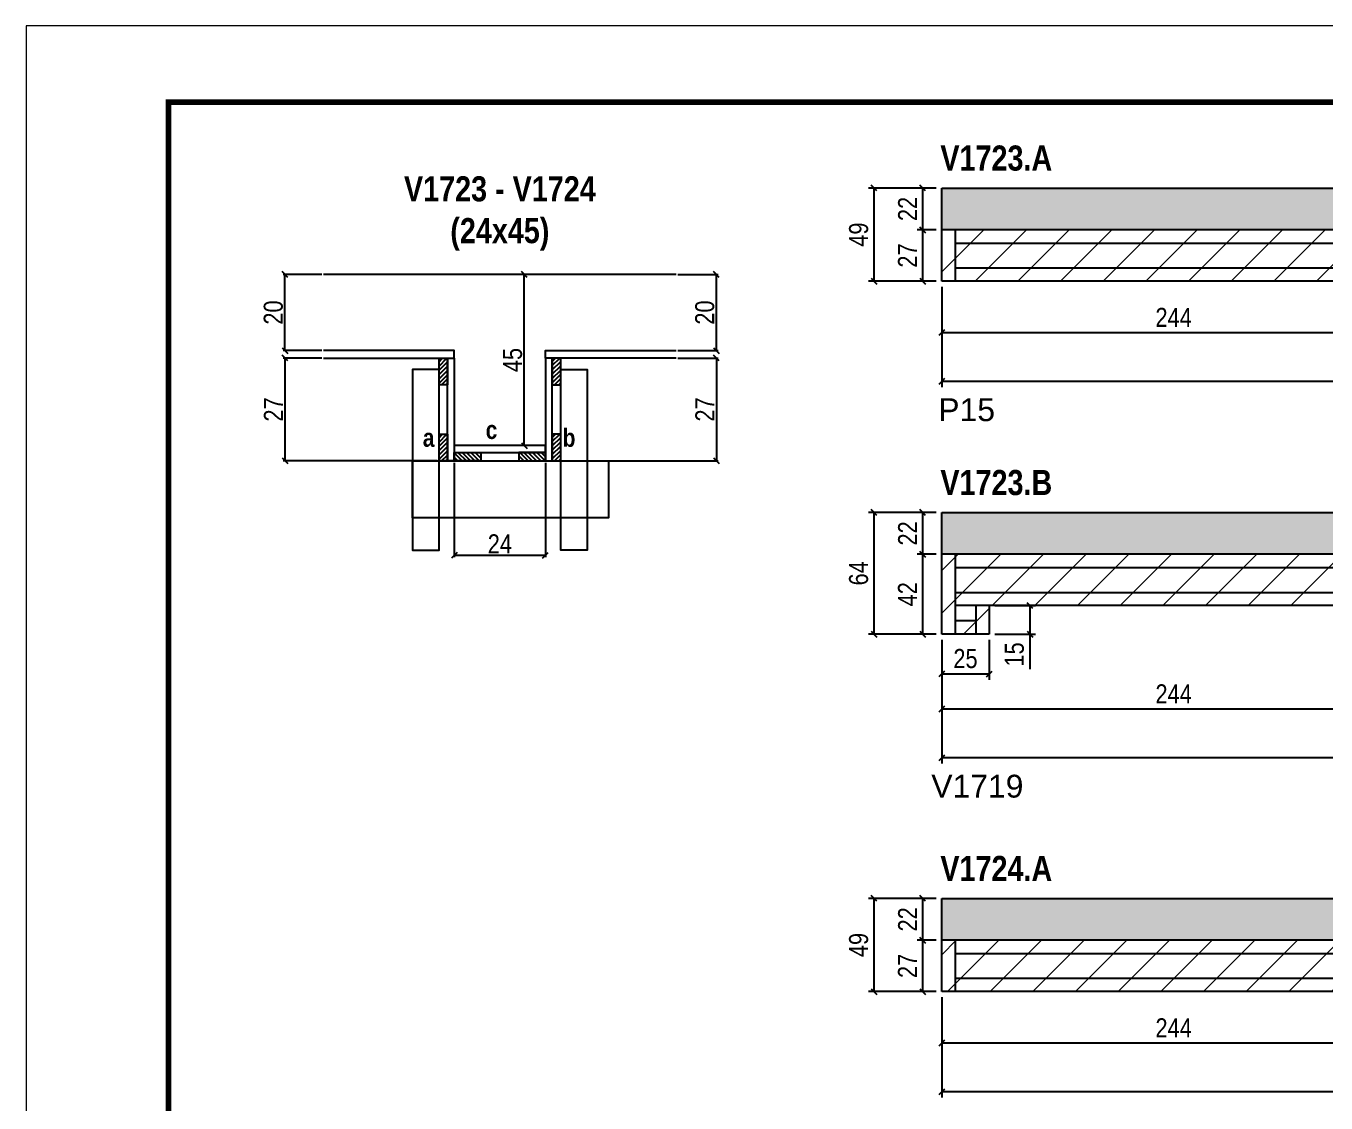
# Model space of a CAD drawing. Extents: x 3309 to 10008, y -2522 to 14608.
# Drawn here: x 8078 to 8762, y 9447 to 10014 of the extents above; entities that cross this region are included whole.
import ezdxf

# ---------------------------------------------------------------- set-up
doc = ezdxf.new("R2010")
doc.units = 0
doc.linetypes.add('DASHED', pattern=[0.75, 0.5, -0.25])
for name, color, linetype in [('5', 5, 'Continuous'), ('COTA', 241, 'Continuous'), ('detalhes', 4, 'Continuous'), ('NOMENCLATURA', 7, 'Continuous'), ('Painéis', 200, 'Continuous'), ('SARR_2.2x7', 40, 'Continuous'), ('SARR_3.5x7', 81, 'Continuous')]:
    doc.layers.add(name, color=color, linetype=linetype)
for name, color, linetype, lineweight in [('CONCRETO', 251, 'Continuous', 25), ('Folhas', 255, 'Continuous', 9), ('Hachura', 251, 'Continuous', 9), ('SARRAFO DE PRESSAO', 251, 'DASHED', 9)]:
    doc.layers.add(name, color=color, linetype=linetype, lineweight=lineweight)
doc.styles.add('COTA TECNICA', font='techl___.ttf', dxfattribs={"height": 10})
doc.styles.add('COTA TECNICA 2X', font='techl___.ttf', dxfattribs={"height": 10})
doc.styles.get("Standard").update_dxf_attribs({"font": 'arial.ttf'})
doc.styles.add('TECNICA', font='techb___.ttf', dxfattribs={"height": 10})
doc.dimstyles.new('PAINEL', dxfattribs={"dimtxt": 10, "dimasz": 3, "dimexe": 3, "dimexo": 3, "dimgap": 3, "dimtad": 1, "dimdec": 1, "dimzin": 12, "dimdsep": 46, "dimtxsty": 'COTA TECNICA', "dimblk1": 'OBLIQUE', "dimblk2": 'OBLIQUE', "dimsah": 1, "dimcen": 0.9, "dimclrd": 4, "dimclre": 4, "dimclrt": 240, "dimadec": 1, "dimazin": 3, "dimtfac": 1, "dimtdec": 1, "dimtmove": 0, "dimatfit": 3, "dimfxl": 1, "dimtolj": 1, "dimtzin": 12, "dimarcsym": 0})
doc.dimstyles.new('SECAO', dxfattribs={"dimscale": 0.333333, "dimtxt": 5, "dimasz": 9, "dimexe": 3, "dimexo": 3, "dimgap": 3, "dimtad": 1, "dimdec": 1, "dimlfac": 0.5, "dimzin": 12, "dimdsep": 46, "dimtxsty": 'COTA TECNICA 2X', "dimblk1": 'OBLIQUE', "dimblk2": 'OBLIQUE', "dimsah": 1, "dimcen": 0.9, "dimclrd": 4, "dimclre": 4, "dimclrt": 240, "dimadec": 1, "dimazin": 3, "dimtfac": 1, "dimtdec": 1, "dimtmove": 0, "dimatfit": 3, "dimfxl": 1, "dimtolj": 1, "dimtzin": 12, "dimarcsym": 0})

# ---------------------------------------------------------------- blocks, each defined once
blk = doc.blocks.new('9999999999')
at = {"layer": 'Folhas'}
blk.add_lwpolyline([(98138.98, 34190.21), (99623.98, 34190.21), (99623.98, 35240.21), (98138.98, 35240.21)], close=True, dxfattribs=at)
at = {"layer": 'Folhas', "color": 30, "const_width": 3}
blk.add_lwpolyline([(98213.98, 34230.21), (99583.98, 34230.21), (99583.98, 35200.21), (98213.98, 35200.21)], close=True, dxfattribs=at)
blk = doc.blocks.new('_Oblique')
at = {"color": 0, "linetype": 'ByBlock', "lineweight": -2}
blk.add_line((-0.5, -0.5), (0.5, 0.5), dxfattribs=at)
blk = doc.blocks.new('*D3117')
at = {"layer": 'COTA', "color": 4, "lineweight": -2, "transparency": 16777216}
for p, q in [((8303.15, 9783.82), (8303.15, 9734.07)), ((8351.15, 9783.82), (8351.15, 9734.07)), ((8351.15, 9735.07), (8303.15, 9735.07))]:
    blk.add_line(p, q, dxfattribs=at)
at = {"layer": 'Defpoints', "color": 0, "transparency": 16777216}
for p in [(8303.15, 9784.82), (8351.15, 9784.82), (8303.15, 9735.07)]:
    blk.add_point(p, dxfattribs=at)
at = {"layer": 'COTA', "color": 4, "lineweight": -2, "transparency": 16777216, "xscale": 3, "yscale": 3, "zscale": 3, "rotation": 180}
blk.add_blockref('_Oblique', (8303.15, 9735.07), dxfattribs=at)
at = {"layer": 'COTA', "color": 4, "lineweight": -2, "transparency": 16777216, "xscale": 3, "yscale": 3, "zscale": 3}
blk.add_blockref('_Oblique', (8351.15, 9735.07), dxfattribs=at)
at = {"layer": 'COTA', "color": 240, "transparency": 16777216, "insert": (8327.15, 9741.14), "char_height": 10, "attachment_point": 5, "style": 'COTA TECNICA 2X'}
blk.add_mtext('\\A1;24', dxfattribs=at)
blk = doc.blocks.new('*D3118')
at = {"layer": 'COTA', "color": 4, "lineweight": -2, "transparency": 16777216}
for p, q in [((8233.45, 9838.82), (8213.1, 9838.82)), ((8214.1, 9838.82), (8214.1, 9784.82)), ((8294.15, 9784.82), (8213.1, 9784.82))]:
    blk.add_line(p, q, dxfattribs=at)
at = {"layer": 'Defpoints', "color": 0, "transparency": 16777216}
for p in [(8234.45, 9838.82), (8214.1, 9784.82), (8295.15, 9784.82, 0)]:
    blk.add_point(p, dxfattribs=at)
at = {"layer": 'COTA', "color": 4, "lineweight": -2, "transparency": 16777216, "xscale": 3, "yscale": 3, "zscale": 3}
for p, rotation in [((8214.1, 9838.82), 90), ((8214.1, 9784.82), 270)]:
    blk.add_blockref('_Oblique', p, dxfattribs=dict(at, rotation=rotation))
at = {"layer": 'COTA', "color": 240, "transparency": 16777216, "insert": (8208.03, 9811.82), "char_height": 10, "attachment_point": 5, "rotation": 90, "style": 'COTA TECNICA 2X'}
blk.add_mtext('\\A1;27', dxfattribs=at)
blk = doc.blocks.new('*D3119')
at = {"layer": 'COTA', "color": 4, "lineweight": -2, "transparency": 16777216}
for p, q in [((8420.85, 9838.82), (8442.07, 9838.82)), ((8441.07, 9838.82), (8441.07, 9784.82)), ((8360.15, 9784.82), (8442.07, 9784.82))]:
    blk.add_line(p, q, dxfattribs=at)
at = {"layer": 'Defpoints', "color": 0, "transparency": 16777216}
for p in [(8419.85, 9838.82), (8359.15, 9784.82, 0), (8441.07, 9784.82)]:
    blk.add_point(p, dxfattribs=at)
at = {"layer": 'COTA', "color": 4, "lineweight": -2, "transparency": 16777216, "xscale": 3, "yscale": 3, "zscale": 3}
for p, rotation in [((8441.07, 9838.82), 90), ((8441.07, 9784.82), 270)]:
    blk.add_blockref('_Oblique', p, dxfattribs=dict(at, rotation=rotation))
at = {"layer": 'COTA', "color": 240, "transparency": 16777216, "insert": (8435, 9811.82), "char_height": 10, "attachment_point": 5, "rotation": 90, "style": 'COTA TECNICA 2X'}
blk.add_mtext('\\A1;27', dxfattribs=at)
blk = doc.blocks.new('*D3120')
at = {"layer": 'COTA', "color": 4, "lineweight": -2, "transparency": 16777216}
for p, q in [((8350.15, 9882.82), (8338.98, 9882.82)), ((8339.98, 9792.82), (8339.98, 9882.82)), ((8350.15, 9792.82), (8338.98, 9792.82))]:
    blk.add_line(p, q, dxfattribs=at)
at = {"layer": 'Defpoints', "color": 0, "transparency": 16777216}
for p in [(8339.98, 9882.82), (8351.15, 9882.82), (8351.15, 9792.82)]:
    blk.add_point(p, dxfattribs=at)
at = {"layer": 'COTA', "color": 4, "lineweight": -2, "transparency": 16777216, "xscale": 3, "yscale": 3, "zscale": 3}
for p, rotation in [((8339.98, 9882.82), 90), ((8339.98, 9792.82), 270)]:
    blk.add_blockref('_Oblique', p, dxfattribs=dict(at, rotation=rotation))
at = {"layer": 'COTA', "color": 240, "transparency": 16777216, "insert": (8333.87, 9837.82), "char_height": 10, "attachment_point": 5, "rotation": 90, "style": 'COTA TECNICA 2X'}
blk.add_mtext('\\A1;45', dxfattribs=at)
blk = doc.blocks.new('*D3121')
at = {"layer": 'COTA', "color": 4, "lineweight": -2, "transparency": 16777216}
for p, q in [((8420.85, 9882.82), (8442.07, 9882.82)), ((8441.07, 9842.82), (8441.07, 9882.82)), ((8420.85, 9842.82), (8442.07, 9842.82))]:
    blk.add_line(p, q, dxfattribs=at)
at = {"layer": 'Defpoints', "color": 0, "transparency": 16777216}
for p in [(8419.85, 9882.82), (8441.07, 9882.82), (8419.85, 9842.82)]:
    blk.add_point(p, dxfattribs=at)
at = {"layer": 'COTA', "color": 4, "lineweight": -2, "transparency": 16777216, "xscale": 3, "yscale": 3, "zscale": 3}
for p, rotation in [((8441.07, 9882.82), 90), ((8441.07, 9842.82), 270)]:
    blk.add_blockref('_Oblique', p, dxfattribs=dict(at, rotation=rotation))
at = {"layer": 'COTA', "color": 240, "transparency": 16777216, "insert": (8434.97, 9862.82), "char_height": 10, "attachment_point": 5, "rotation": 90, "style": 'COTA TECNICA 2X'}
blk.add_mtext('\\A1;20', dxfattribs=at)
blk = doc.blocks.new('*D3142')
at = {"layer": 'COTA', "color": 4, "lineweight": -2, "transparency": 16777216}
for p, q in [((8233.45, 9882.82), (8213.1, 9882.82)), ((8214.1, 9842.82), (8214.1, 9882.82)), ((8233.45, 9842.82), (8213.1, 9842.82))]:
    blk.add_line(p, q, dxfattribs=at)
at = {"layer": 'Defpoints', "color": 0, "transparency": 16777216}
for p in [(8214.1, 9882.82), (8234.45, 9882.82), (8234.45, 9842.82)]:
    blk.add_point(p, dxfattribs=at)
at = {"layer": 'COTA', "color": 4, "lineweight": -2, "transparency": 16777216, "xscale": 3, "yscale": 3, "zscale": 3}
for p, rotation in [((8214.1, 9882.82), 90), ((8214.1, 9842.82), 270)]:
    blk.add_blockref('_Oblique', p, dxfattribs=dict(at, rotation=rotation))
at = {"layer": 'COTA', "color": 240, "transparency": 16777216, "insert": (8208, 9862.82), "char_height": 10, "attachment_point": 5, "rotation": 90, "style": 'COTA TECNICA 2X'}
blk.add_mtext('\\A1;20', dxfattribs=at)
blk = doc.blocks.new('*D3122')
at = {"layer": 'COTA', "color": 4, "linetype": 'ByBlock', "lineweight": -2, "transparency": 16777216}
for p, q in [((8559.6, 9876.31), (8559.6, 9849.19)), ((8803.6, 9876.31), (8803.6, 9849.19)), ((8803.6, 9852.19), (8559.6, 9852.19))]:
    blk.add_line(p, q, dxfattribs=at)
at = {"layer": 'Defpoints', "color": 0, "linetype": 'ByBlock', "transparency": 16777216}
for p in [(8559.6, 9879.31), (8803.6, 9879.31), (8559.6, 9852.19)]:
    blk.add_point(p, dxfattribs=at)
at = {"layer": 'COTA', "color": 4, "linetype": 'ByBlock', "lineweight": -2, "transparency": 16777216, "xscale": 3, "yscale": 3, "zscale": 3, "rotation": 180}
blk.add_blockref('_Oblique', (8559.6, 9852.19), dxfattribs=at)
at = {"layer": 'COTA', "color": 4, "linetype": 'ByBlock', "lineweight": -2, "transparency": 16777216, "xscale": 3, "yscale": 3, "zscale": 3}
blk.add_blockref('_Oblique', (8803.6, 9852.19), dxfattribs=at)
at = {"layer": 'COTA', "color": 240, "linetype": 'ByBlock', "transparency": 16777216, "insert": (8681.6, 9860.27), "char_height": 10, "attachment_point": 5, "style": 'COTA TECNICA'}
blk.add_mtext('\\A1;244', dxfattribs=at)
blk = doc.blocks.new('*D3143')
at = {"layer": 'COTA', "color": 4, "lineweight": -2, "transparency": 16777216}
for p, q in [((8559.6, 9876.31), (8559.6, 9823.53)), ((9204.1, 9876.31), (9204.1, 9823.53)), ((9204.1, 9826.53), (8559.6, 9826.53))]:
    blk.add_line(p, q, dxfattribs=at)
at = {"layer": 'Defpoints', "color": 0, "transparency": 16777216}
for p in [(8559.6, 9879.31, 0), (9204.1, 9879.31, 0), (8559.6, 9826.53)]:
    blk.add_point(p, dxfattribs=at)
at = {"layer": 'COTA', "color": 4, "lineweight": -2, "transparency": 16777216, "xscale": 3, "yscale": 3, "zscale": 3, "rotation": 180}
blk.add_blockref('_Oblique', (8559.6, 9826.53), dxfattribs=at)
at = {"layer": 'COTA', "color": 4, "lineweight": -2, "transparency": 16777216, "xscale": 3, "yscale": 3, "zscale": 3}
blk.add_blockref('_Oblique', (9204.1, 9826.53), dxfattribs=at)
at = {"layer": 'COTA', "color": 240, "transparency": 16777216, "insert": (8881.85, 9834.64), "char_height": 10, "attachment_point": 5, "style": 'COTA TECNICA'}
blk.add_mtext('\\A1;644.5', dxfattribs=at)
blk = doc.blocks.new('*D3144')
at = {"layer": 'COTA', "color": 4, "lineweight": -2, "transparency": 16777216}
for p, q in [((8556.6, 9906.31), (8546.65, 9906.31)), ((8549.65, 9879.31), (8549.65, 9906.31)), ((8556.6, 9879.31), (8546.65, 9879.31))]:
    blk.add_line(p, q, dxfattribs=at)
at = {"layer": 'Defpoints', "color": 0, "transparency": 16777216}
for p in [(8549.65, 9906.31), (8559.6, 9906.31), (8559.6, 9879.31)]:
    blk.add_point(p, dxfattribs=at)
at = {"layer": 'COTA', "color": 4, "lineweight": -2, "transparency": 16777216, "xscale": 3, "yscale": 3, "zscale": 3}
for p, rotation in [((8549.65, 9906.31), 90), ((8549.65, 9879.31), 270)]:
    blk.add_blockref('_Oblique', p, dxfattribs=dict(at, rotation=rotation))
at = {"layer": 'COTA', "color": 240, "transparency": 16777216, "insert": (8541.58, 9892.81), "char_height": 10, "attachment_point": 5, "rotation": 90, "style": 'COTA TECNICA'}
blk.add_mtext('\\A1;27', dxfattribs=at)
blk = doc.blocks.new('*D3145')
at = {"layer": 'COTA', "color": 4, "lineweight": -2, "transparency": 16777216}
for p, q in [((8556.6, 9928.31), (8546.65, 9928.31)), ((8549.65, 9906.31), (8549.65, 9928.31)), ((8556.6, 9906.31), (8546.65, 9906.31))]:
    blk.add_line(p, q, dxfattribs=at)
at = {"layer": 'Defpoints', "color": 0, "transparency": 16777216}
for p in [(8549.65, 9928.31), (8559.6, 9928.31), (8559.6, 9906.31)]:
    blk.add_point(p, dxfattribs=at)
at = {"layer": 'COTA', "color": 4, "lineweight": -2, "transparency": 16777216, "xscale": 3, "yscale": 3, "zscale": 3}
for p, rotation in [((8549.65, 9928.31), 90), ((8549.65, 9906.31), 270)]:
    blk.add_blockref('_Oblique', p, dxfattribs=dict(at, rotation=rotation))
at = {"layer": 'COTA', "color": 240, "transparency": 16777216, "insert": (8541.65, 9917.31), "char_height": 10, "attachment_point": 5, "rotation": 90, "style": 'COTA TECNICA'}
blk.add_mtext('\\A1;22', dxfattribs=at)
blk = doc.blocks.new('*D3146')
at = {"layer": 'COTA', "color": 4, "lineweight": -2, "transparency": 16777216}
for p, q in [((8556.6, 9928.31), (8521.02, 9928.31)), ((8524.02, 9879.31), (8524.02, 9928.31)), ((8556.6, 9879.31), (8521.02, 9879.31))]:
    blk.add_line(p, q, dxfattribs=at)
at = {"layer": 'Defpoints', "color": 0, "transparency": 16777216}
for p in [(8524.02, 9928.31), (8559.6, 9928.31), (8559.6, 9879.31)]:
    blk.add_point(p, dxfattribs=at)
at = {"layer": 'COTA', "color": 4, "lineweight": -2, "transparency": 16777216, "xscale": 3, "yscale": 3, "zscale": 3}
for p, rotation in [((8524.02, 9928.31), 90), ((8524.02, 9879.31), 270)]:
    blk.add_blockref('_Oblique', p, dxfattribs=dict(at, rotation=rotation))
at = {"layer": 'COTA', "color": 240, "transparency": 16777216, "insert": (8515.92, 9903.81), "char_height": 10, "attachment_point": 5, "rotation": 90, "style": 'COTA TECNICA'}
blk.add_mtext('\\A1;49', dxfattribs=at)
blk = doc.blocks.new('*D3125')
at = {"layer": 'COTA', "color": 4, "linetype": 'ByBlock', "lineweight": -2, "transparency": 16777216}
for p, q in [((8803.6, 9705.61), (8803.6, 9651.14)), ((8559.6, 9690.61), (8559.6, 9651.14)), ((8803.6, 9654.14), (8559.6, 9654.14))]:
    blk.add_line(p, q, dxfattribs=at)
at = {"layer": 'Defpoints', "color": 0, "linetype": 'ByBlock', "transparency": 16777216}
for p in [(8803.6, 9708.61), (8559.6, 9693.61), (8559.6, 9654.14)]:
    blk.add_point(p, dxfattribs=at)
at = {"layer": 'COTA', "color": 4, "linetype": 'ByBlock', "lineweight": -2, "transparency": 16777216, "xscale": 3, "yscale": 3, "zscale": 3, "rotation": 180}
blk.add_blockref('_Oblique', (8559.6, 9654.14), dxfattribs=at)
at = {"layer": 'COTA', "color": 4, "linetype": 'ByBlock', "lineweight": -2, "transparency": 16777216, "xscale": 3, "yscale": 3, "zscale": 3}
blk.add_blockref('_Oblique', (8803.6, 9654.14), dxfattribs=at)
at = {"layer": 'COTA', "color": 240, "linetype": 'ByBlock', "transparency": 16777216, "insert": (8681.6, 9662.21), "char_height": 10, "attachment_point": 5, "style": 'COTA TECNICA'}
blk.add_mtext('\\A1;244', dxfattribs=at)
blk = doc.blocks.new('*D3147')
at = {"layer": 'COTA', "color": 4, "lineweight": -2, "transparency": 16777216}
for p, q in [((9229.1, 9705.61), (9229.1, 9625.48)), ((8559.6, 9690.61), (8559.6, 9625.48)), ((9229.1, 9628.48), (8559.6, 9628.48))]:
    blk.add_line(p, q, dxfattribs=at)
at = {"layer": 'Defpoints', "color": 0, "transparency": 16777216}
for p in [(9229.1, 9708.61, 0), (8559.6, 9693.61, 0), (8559.6, 9628.48)]:
    blk.add_point(p, dxfattribs=at)
at = {"layer": 'COTA', "color": 4, "lineweight": -2, "transparency": 16777216, "xscale": 3, "yscale": 3, "zscale": 3, "rotation": 180}
blk.add_blockref('_Oblique', (8559.6, 9628.48), dxfattribs=at)
at = {"layer": 'COTA', "color": 4, "lineweight": -2, "transparency": 16777216, "xscale": 3, "yscale": 3, "zscale": 3}
blk.add_blockref('_Oblique', (9229.1, 9628.48), dxfattribs=at)
at = {"layer": 'COTA', "color": 240, "transparency": 16777216, "insert": (8894.35, 9636.62), "char_height": 10, "attachment_point": 5, "style": 'COTA TECNICA'}
blk.add_mtext('\\A1;669.5', dxfattribs=at)
blk = doc.blocks.new('*D3148')
at = {"layer": 'COTA', "color": 4, "lineweight": -2, "transparency": 16777216}
for p, q in [((8556.6, 9735.61), (8546.65, 9735.61)), ((8549.65, 9693.61), (8549.65, 9735.61)), ((8556.6, 9693.61), (8546.65, 9693.61))]:
    blk.add_line(p, q, dxfattribs=at)
at = {"layer": 'Defpoints', "color": 0, "transparency": 16777216}
for p in [(8549.65, 9735.61), (8559.6, 9735.61), (8559.6, 9693.61)]:
    blk.add_point(p, dxfattribs=at)
at = {"layer": 'COTA', "color": 4, "lineweight": -2, "transparency": 16777216, "xscale": 3, "yscale": 3, "zscale": 3}
for p, rotation in [((8549.65, 9735.61), 90), ((8549.65, 9693.61), 270)]:
    blk.add_blockref('_Oblique', p, dxfattribs=dict(at, rotation=rotation))
at = {"layer": 'COTA', "color": 240, "transparency": 16777216, "insert": (8541.58, 9714.61), "char_height": 10, "attachment_point": 5, "rotation": 90, "style": 'COTA TECNICA'}
blk.add_mtext('\\A1;42', dxfattribs=at)
blk = doc.blocks.new('*D3149')
at = {"layer": 'COTA', "color": 4, "lineweight": -2, "transparency": 16777216}
for p, q in [((8556.6, 9757.61), (8546.65, 9757.61)), ((8549.65, 9735.61), (8549.65, 9757.61)), ((8556.6, 9735.61), (8546.65, 9735.61))]:
    blk.add_line(p, q, dxfattribs=at)
at = {"layer": 'Defpoints', "color": 0, "transparency": 16777216}
for p in [(8549.65, 9757.61), (8559.6, 9757.61), (8559.6, 9735.61)]:
    blk.add_point(p, dxfattribs=at)
at = {"layer": 'COTA', "color": 4, "lineweight": -2, "transparency": 16777216, "xscale": 3, "yscale": 3, "zscale": 3}
for p, rotation in [((8549.65, 9757.61), 90), ((8549.65, 9735.61), 270)]:
    blk.add_blockref('_Oblique', p, dxfattribs=dict(at, rotation=rotation))
at = {"layer": 'COTA', "color": 240, "transparency": 16777216, "insert": (8541.65, 9746.61), "char_height": 10, "attachment_point": 5, "rotation": 90, "style": 'COTA TECNICA'}
blk.add_mtext('\\A1;22', dxfattribs=at)
blk = doc.blocks.new('*D3150')
at = {"layer": 'COTA', "color": 4, "lineweight": -2, "transparency": 16777216}
for p, q in [((8556.6, 9757.61), (8521.02, 9757.61)), ((8524.02, 9693.61), (8524.02, 9757.61)), ((8556.6, 9693.61), (8521.02, 9693.61))]:
    blk.add_line(p, q, dxfattribs=at)
at = {"layer": 'Defpoints', "color": 0, "transparency": 16777216}
for p in [(8524.02, 9757.61), (8559.6, 9757.61), (8559.6, 9693.61)]:
    blk.add_point(p, dxfattribs=at)
at = {"layer": 'COTA', "color": 4, "lineweight": -2, "transparency": 16777216, "xscale": 3, "yscale": 3, "zscale": 3}
for p, rotation in [((8524.02, 9757.61), 90), ((8524.02, 9693.61), 270)]:
    blk.add_blockref('_Oblique', p, dxfattribs=dict(at, rotation=rotation))
at = {"layer": 'COTA', "color": 240, "transparency": 16777216, "insert": (8515.92, 9725.61), "char_height": 10, "attachment_point": 5, "rotation": 90, "style": 'COTA TECNICA'}
blk.add_mtext('\\A1;64', dxfattribs=at)
blk = doc.blocks.new('*D3128')
at = {"layer": 'COTA', "color": 4, "lineweight": -2, "transparency": 16777216}
for p, q in [((8559.6, 9690.61), (8559.6, 9669.61)), ((8584.6, 9690.61), (8584.6, 9669.61)), ((8584.6, 9672.61), (8559.6, 9672.61))]:
    blk.add_line(p, q, dxfattribs=at)
at = {"layer": 'Defpoints', "color": 0, "transparency": 16777216}
for p in [(8559.6, 9693.61), (8584.6, 9693.61), (8559.6, 9672.61)]:
    blk.add_point(p, dxfattribs=at)
at = {"layer": 'COTA', "color": 4, "lineweight": -2, "transparency": 16777216, "xscale": 3, "yscale": 3, "zscale": 3, "rotation": 180}
blk.add_blockref('_Oblique', (8559.6, 9672.61), dxfattribs=at)
at = {"layer": 'COTA', "color": 4, "lineweight": -2, "transparency": 16777216, "xscale": 3, "yscale": 3, "zscale": 3}
blk.add_blockref('_Oblique', (8584.6, 9672.61), dxfattribs=at)
at = {"layer": 'COTA', "color": 240, "transparency": 16777216, "insert": (8572.1, 9680.72), "char_height": 10, "attachment_point": 5, "style": 'COTA TECNICA'}
blk.add_mtext('\\A1;25', dxfattribs=at)
blk = doc.blocks.new('*D3129')
at = {"layer": 'COTA', "color": 4, "lineweight": -2, "transparency": 16777216}
for p, q in [((8587.6, 9708.61), (8608.98, 9708.61)), ((8605.98, 9708.61), (8605.98, 9693.61)), ((8587.6, 9693.61), (8608.98, 9693.61)), ((8605.98, 9693.61), (8605.98, 9675.24))]:
    blk.add_line(p, q, dxfattribs=at)
at = {"layer": 'Defpoints', "color": 0, "transparency": 16777216}
for p in [(8584.6, 9708.61), (8584.6, 9693.61), (8605.98, 9693.61)]:
    blk.add_point(p, dxfattribs=at)
at = {"layer": 'COTA', "color": 4, "lineweight": -2, "transparency": 16777216, "xscale": 3, "yscale": 3, "zscale": 3}
for p, rotation in [((8605.98, 9708.61), 90), ((8605.98, 9693.61), 270)]:
    blk.add_blockref('_Oblique', p, dxfattribs=dict(at, rotation=rotation))
at = {"layer": 'COTA', "color": 240, "transparency": 16777216, "insert": (8597.87, 9682.93), "char_height": 10, "attachment_point": 5, "rotation": 90, "style": 'COTA TECNICA'}
blk.add_mtext('\\A1;15', dxfattribs=at)
blk = doc.blocks.new('*D3111')
at = {"layer": 'COTA', "color": 4, "linetype": 'ByBlock', "lineweight": -2, "transparency": 16777216}
for p, q in [((8559.6, 9502.57), (8559.6, 9475.44)), ((8803.6, 9502.57), (8803.6, 9475.44)), ((8803.6, 9478.44), (8559.6, 9478.44))]:
    blk.add_line(p, q, dxfattribs=at)
at = {"layer": 'Defpoints', "color": 0, "linetype": 'ByBlock', "transparency": 16777216}
for p in [(8559.6, 9505.57), (8803.6, 9505.57), (8559.6, 9478.44)]:
    blk.add_point(p, dxfattribs=at)
at = {"layer": 'COTA', "color": 4, "linetype": 'ByBlock', "lineweight": -2, "transparency": 16777216, "xscale": 3, "yscale": 3, "zscale": 3, "rotation": 180}
blk.add_blockref('_Oblique', (8559.6, 9478.44), dxfattribs=at)
at = {"layer": 'COTA', "color": 4, "linetype": 'ByBlock', "lineweight": -2, "transparency": 16777216, "xscale": 3, "yscale": 3, "zscale": 3}
blk.add_blockref('_Oblique', (8803.6, 9478.44), dxfattribs=at)
at = {"layer": 'COTA', "color": 240, "linetype": 'ByBlock', "transparency": 16777216, "insert": (8681.6, 9486.52), "char_height": 10, "attachment_point": 5, "style": 'COTA TECNICA'}
blk.add_mtext('\\A1;244', dxfattribs=at)
blk = doc.blocks.new('*D3131')
at = {"layer": 'COTA', "color": 4, "lineweight": -2, "transparency": 16777216}
for p, q in [((8559.6, 9502.57), (8559.6, 9449.79)), ((9210.1, 9502.57), (9210.1, 9449.79)), ((9210.1, 9452.79), (8559.6, 9452.79))]:
    blk.add_line(p, q, dxfattribs=at)
at = {"layer": 'Defpoints', "color": 0, "transparency": 16777216}
for p in [(8559.6, 9505.57, 0), (9210.1, 9505.57, 0), (8559.6, 9452.79)]:
    blk.add_point(p, dxfattribs=at)
at = {"layer": 'COTA', "color": 4, "lineweight": -2, "transparency": 16777216, "xscale": 3, "yscale": 3, "zscale": 3, "rotation": 180}
blk.add_blockref('_Oblique', (8559.6, 9452.79), dxfattribs=at)
at = {"layer": 'COTA', "color": 4, "lineweight": -2, "transparency": 16777216, "xscale": 3, "yscale": 3, "zscale": 3}
blk.add_blockref('_Oblique', (9210.1, 9452.79), dxfattribs=at)
at = {"layer": 'COTA', "color": 240, "transparency": 16777216, "insert": (8884.85, 9460.9), "char_height": 10, "attachment_point": 5, "style": 'COTA TECNICA'}
blk.add_mtext('\\A1;650.5', dxfattribs=at)
blk = doc.blocks.new('*D3132')
at = {"layer": 'COTA', "color": 4, "lineweight": -2, "transparency": 16777216}
for p, q in [((8556.6, 9532.57), (8546.65, 9532.57)), ((8549.65, 9505.57), (8549.65, 9532.57)), ((8556.6, 9505.57), (8546.65, 9505.57))]:
    blk.add_line(p, q, dxfattribs=at)
at = {"layer": 'Defpoints', "color": 0, "transparency": 16777216}
for p in [(8549.65, 9532.57), (8559.6, 9532.57), (8559.6, 9505.57)]:
    blk.add_point(p, dxfattribs=at)
at = {"layer": 'COTA', "color": 4, "lineweight": -2, "transparency": 16777216, "xscale": 3, "yscale": 3, "zscale": 3}
for p, rotation in [((8549.65, 9532.57), 90), ((8549.65, 9505.57), 270)]:
    blk.add_blockref('_Oblique', p, dxfattribs=dict(at, rotation=rotation))
at = {"layer": 'COTA', "color": 240, "transparency": 16777216, "insert": (8541.58, 9519.07), "char_height": 10, "attachment_point": 5, "rotation": 90, "style": 'COTA TECNICA'}
blk.add_mtext('\\A1;27', dxfattribs=at)
blk = doc.blocks.new('*D3133')
at = {"layer": 'COTA', "color": 4, "lineweight": -2, "transparency": 16777216}
for p, q in [((8556.6, 9554.57), (8546.65, 9554.57)), ((8549.65, 9532.57), (8549.65, 9554.57)), ((8556.6, 9532.57), (8546.65, 9532.57))]:
    blk.add_line(p, q, dxfattribs=at)
at = {"layer": 'Defpoints', "color": 0, "transparency": 16777216}
for p in [(8549.65, 9554.57), (8559.6, 9554.57), (8559.6, 9532.57)]:
    blk.add_point(p, dxfattribs=at)
at = {"layer": 'COTA', "color": 4, "lineweight": -2, "transparency": 16777216, "xscale": 3, "yscale": 3, "zscale": 3}
for p, rotation in [((8549.65, 9554.57), 90), ((8549.65, 9532.57), 270)]:
    blk.add_blockref('_Oblique', p, dxfattribs=dict(at, rotation=rotation))
at = {"layer": 'COTA', "color": 240, "transparency": 16777216, "insert": (8541.65, 9543.57), "char_height": 10, "attachment_point": 5, "rotation": 90, "style": 'COTA TECNICA'}
blk.add_mtext('\\A1;22', dxfattribs=at)
blk = doc.blocks.new('*D3134')
at = {"layer": 'COTA', "color": 4, "lineweight": -2, "transparency": 16777216}
for p, q in [((8556.6, 9554.57), (8521.02, 9554.57)), ((8524.02, 9505.57), (8524.02, 9554.57)), ((8556.6, 9505.57), (8521.02, 9505.57))]:
    blk.add_line(p, q, dxfattribs=at)
at = {"layer": 'Defpoints', "color": 0, "transparency": 16777216}
for p in [(8524.02, 9554.57), (8559.6, 9554.57), (8559.6, 9505.57)]:
    blk.add_point(p, dxfattribs=at)
at = {"layer": 'COTA', "color": 4, "lineweight": -2, "transparency": 16777216, "xscale": 3, "yscale": 3, "zscale": 3}
for p, rotation in [((8524.02, 9554.57), 90), ((8524.02, 9505.57), 270)]:
    blk.add_blockref('_Oblique', p, dxfattribs=dict(at, rotation=rotation))
at = {"layer": 'COTA', "color": 240, "transparency": 16777216, "insert": (8515.92, 9530.07), "char_height": 10, "attachment_point": 5, "rotation": 90, "style": 'COTA TECNICA'}
blk.add_mtext('\\A1;49', dxfattribs=at)

msp = doc.modelspace()

# ---------------------------------------------------------------- hatches: boundary and pattern name
at = {"layer": 'COTA'}
h = msp.add_hatch(dxfattribs=at)
h.set_pattern_fill('AR-CONC', color=256, scale=0.03)
h.set_pattern_definition([(50, (4817.4945, 371.9985), (5.46554, -0.4781726), [0.5715, -6.2865]), (355, (4817.4945, 371.9985), (-1.0573026, 5.7317054), [0.4572, -5.0292175]), (100.451445, (4817.95, 371.9586), (4.4082374, 5.2535326), [0.4857003, -5.3427073]), (46.1842, (4817.4945, 373.5225), (8.1323712, -1.26127), [0.85725, -9.42975]), (96.63556, (4818.172, 373.417), (7.122124, 7.422784), [0.728551, -8.014068]), (351.18415, (4817.4945, 373.5225), (7.122124, 7.422784), [0.685799, -7.543792]), (21, (4818.2565, 373.1415), (4.5484317, -3.067956), [0.5715, -6.2865]), (326, (4818.2565, 373.1415), (1.854061, 5.525639), [0.4572, -5.0292]), (71.451445, (4818.6356, 372.886), (6.4024926, 2.457683), [0.4857003, -5.342698]), (37.5, (4817.4945, 371.9985), (0.0926581, 2.53665117), [0, -4.96824, 0, -5.1054, 0, -5.04825]), (7.5, (4817.4945, 371.9985), (2.0045899, 3.00541724), [0, -2.91084, 0, -4.85394, 0, -1.92405]), (327.5, (4815.7953, 371.9985), (4.06771786, -0.1718623), [0, -1.905, 0, -5.9436, 0, -7.8867]), (317.5, (4815.0333, 371.9985), (4.4438754, 0.7627947), [0, -2.4765, 0, -3.94716, 0, -5.6007])])
h.paths.add_polyline_path([(9204.1, 9906.31), (9204.1, 9928.31), (8559.6, 9928.31), (8559.6, 9906.31)])
h = msp.add_hatch(dxfattribs=at)
h.set_pattern_fill('AR-CONC', color=256, scale=0.03)
h.set_pattern_definition([(50, (4817.4945, 211.2963), (5.46554, -0.4781726), [0.5715, -6.2865]), (355, (4817.4945, 211.2963), (-1.0573026, 5.7317054), [0.4572, -5.0292175]), (100.451445, (4817.95, 211.2565), (4.4082374, 5.2535326), [0.4857003, -5.3427073]), (46.1842, (4817.4945, 212.82), (8.1323712, -1.26127), [0.85725, -9.42975]), (96.63556, (4818.172, 212.715), (7.122124, 7.422784), [0.728551, -8.014068]), (351.18415, (4817.4945, 212.82), (7.122124, 7.422784), [0.685799, -7.543792]), (21, (4818.2565, 212.4393), (4.5484317, -3.067956), [0.5715, -6.2865]), (326, (4818.2565, 212.4393), (1.854061, 5.525639), [0.4572, -5.0292]), (71.451445, (4818.6356, 212.1837), (6.4024926, 2.457683), [0.4857003, -5.342698]), (37.5, (4817.4945, 211.2963), (0.0926581, 2.53665117), [0, -4.96824, 0, -5.1054, 0, -5.04825]), (7.5, (4817.4945, 211.2963), (2.0045899, 3.00541724), [0, -2.91084, 0, -4.85394, 0, -1.92405]), (327.5, (4815.7953, 211.2963), (4.06771786, -0.1718623), [0, -1.905, 0, -5.9436, 0, -7.8867]), (317.5, (4815.0333, 211.2963), (4.4438754, 0.7627947), [0, -2.4765, 0, -3.94716, 0, -5.6007])])
h.paths.add_polyline_path([(8559.6, 9757.61), (8559.6, 9735.61), (9229.1, 9735.61), (9229.1, 9757.61)])
h = msp.add_hatch(dxfattribs=at)
h.set_pattern_fill('AR-CONC', color=256, scale=0.03)
h.set_pattern_definition([(50, (4817.4945, -1.75), (5.46554, -0.4781726), [0.5715, -6.2865]), (355, (4817.4945, -1.75), (-1.0573026, 5.7317054), [0.4572, -5.0292175]), (100.451445, (4817.95, -1.7897), (4.4082374, 5.2535326), [0.4857003, -5.3427073]), (46.1842, (4817.4945, -0.226), (8.1323712, -1.26127), [0.85725, -9.42975]), (96.63556, (4818.172, -0.331), (7.122124, 7.422784), [0.728551, -8.014068]), (351.18415, (4817.4945, -0.226), (7.122124, 7.422784), [0.685799, -7.543792]), (21, (4818.2565, -0.607), (4.5484317, -3.067956), [0.5715, -6.2865]), (326, (4818.2565, -0.607), (1.854061, 5.525639), [0.4572, -5.0292]), (71.451445, (4818.6356, -0.8625), (6.4024926, 2.457683), [0.4857003, -5.342698]), (37.5, (4817.4945, -1.7498), (0.0926581, 2.53665117), [0, -4.96824, 0, -5.1054, 0, -5.04825]), (7.5, (4817.4945, -1.7498), (2.0045899, 3.00541724), [0, -2.91084, 0, -4.85394, 0, -1.92405]), (327.5, (4815.7953, -1.7498), (4.06771786, -0.1718623), [0, -1.905, 0, -5.9436, 0, -7.8867]), (317.5, (4815.0333, -1.75), (4.4438754, 0.7627947), [0, -2.4765, 0, -3.94716, 0, -5.6007])])
h.paths.add_polyline_path([(9210.1, 9532.57), (9210.1, 9554.57), (8559.6, 9554.57), (8559.6, 9532.57)])
at = {"layer": 'Hachura', "linetype": 'ByBlock'}
h = msp.add_hatch(dxfattribs=at)
h.set_pattern_fill('ANSI31', color=256, scale=5)
h.paths.add_polyline_path([(8803.6, 9879.31), (8803.6, 9906.31), (8559.6, 9906.31), (8559.6, 9879.31)])
h.paths.add_polyline_path([(8803.6, 9906.31), (8803.6, 9879.31), (9047.6, 9879.31), (9047.6, 9906.31)])
h.paths.add_polyline_path([(9047.6, 9906.31), (9047.6, 9879.31), (9204.1, 9879.31), (9204.1, 9906.31)])
h.paths.add_polyline_path([(9047.6, 9735.61), (9047.6, 9708.61), (9229.1, 9708.61), (9229.1, 9735.61)])
h.paths.add_polyline_path([(8803.6, 9735.61), (8803.6, 9708.61), (9047.6, 9708.61), (9047.6, 9735.61)])
h.paths.add_polyline_path([(8559.6, 9735.61), (8559.6, 9693.61), (8584.6, 9693.61), (8584.6, 9708.61), (8803.6, 9708.61), (8803.6, 9735.61)])
h.paths.add_polyline_path([(8559.6, 9532.57), (8559.6, 9505.57), (8803.6, 9505.57), (8803.6, 9532.57)])
h.paths.add_polyline_path([(9047.6, 9505.57), (9047.6, 9532.57), (8803.6, 9532.57), (8803.6, 9505.57)])
h.paths.add_polyline_path([(9210.1, 9505.57), (9210.1, 9532.57), (9047.6, 9532.57), (9047.6, 9505.57)])
h.paths.add_polyline_path([(9210.1, 9331.29), (9210.1, 9316.29), (9229.1, 9316.29), (9229.1, 9358.29), (8985.1, 9358.29), (8985.1, 9331.29)])
h.paths.add_polyline_path([(8985.1, 9331.29), (8985.1, 9358.29), (8741.1, 9358.29), (8741.1, 9331.29)])
h.paths.add_polyline_path([(8741.1, 9331.29), (8741.1, 9358.29), (8559.6, 9358.29), (8559.6, 9331.29)])
at = {"layer": 'SARR_2.2x7'}
h = msp.add_hatch(dxfattribs=at)
h.set_pattern_fill('ANSI31', color=256, scale=0.5)
h.set_pattern_definition([(45, (-115217.018, -23396.7219), (-1.122532015, 1.122532015), [])])
h.paths.add_polyline_path([(8295.15, 9824.82), (8299.55, 9824.82), (8299.55, 9838.82), (8295.15, 9838.82)])
h = msp.add_hatch(dxfattribs=at)
h.set_pattern_fill('ANSI31', color=256, scale=0.5)
h.set_pattern_definition([(45, (-115207.018, -23396.7219), (-1.122532015, 1.122532015), [])])
h.paths.add_polyline_path([(8359.15, 9824.82), (8354.75, 9824.82), (8354.75, 9838.82), (8359.15, 9838.82)])
h = msp.add_hatch(dxfattribs=at)
h.set_pattern_fill('ANSI31', color=256, scale=0.5)
h.set_pattern_definition([(45, (-115217.018, -23436.7219), (-1.122532015, 1.122532015), [])])
h.paths.add_polyline_path([(8295.15, 9784.82), (8299.55, 9784.82), (8299.55, 9798.82), (8295.15, 9798.82)])
h = msp.add_hatch(dxfattribs=at)
h.set_pattern_fill('ANSI31', color=256, scale=0.5)
h.set_pattern_definition([(45, (-115207.018, -23436.7219), (-1.122532015, 1.122532015), [])])
h.paths.add_polyline_path([(8359.15, 9784.82), (8354.75, 9784.82), (8354.75, 9798.82), (8359.15, 9798.82)])
h = msp.add_hatch(dxfattribs=at)
h.set_pattern_fill('ANSI31', color=256, scale=0.5, angle=90)
h.set_pattern_definition([(135, (41538.6903, -113727.353), (-1.122532015, -1.122532015), [])])
h.paths.add_polyline_path([(8317.15, 9784.82), (8317.15, 9789.22), (8303.15, 9789.22), (8303.15, 9784.82)])
h = msp.add_hatch(dxfattribs=at)
h.set_pattern_fill('ANSI31', color=256, scale=0.5, angle=90)
h.set_pattern_definition([(135, (41548.6903, -113727.353), (-1.122532015, -1.122532015), [])])
h.paths.add_polyline_path([(8337.15, 9789.22), (8337.15, 9784.82), (8351.15, 9784.82), (8351.15, 9789.22)])

# ---------------------------------------------------------------- linework, layer by layer
at = {"layer": 'CONCRETO', "linetype": 'Continuous'}
msp.add_line((8419.85, 9882.82), (8234.45, 9882.82), dxfattribs=at)
at = {"layer": 'COTA'}
for p, q in [((8559.6, 9906.31), (8559.6, 9928.31)), ((8559.6, 9928.31), (9204.1, 9928.31)), ((8559.6, 9735.61), (8559.6, 9757.61)), ((8559.6, 9757.61), (9229.1, 9757.61)), ((8584.6, 9708.61), (8566.6, 9708.61)), ((8559.6, 9532.57), (8559.6, 9554.57)), ((8559.6, 9554.57), (9210.1, 9554.57))]:
    msp.add_line(p, q, dxfattribs=at)
at = {"layer": 'Painéis', "linetype": 'ByBlock'}
for p, q in [((9204.1, 9906.31), (8559.6, 9906.31)), ((8559.6, 9879.31), (8559.6, 9906.31)), ((9204.1, 9879.31), (8559.6, 9879.31)), ((9229.1, 9735.61), (8559.6, 9735.61)), ((8559.6, 9693.61), (8559.6, 9735.61)), ((9229.1, 9708.61), (8584.6, 9708.61)), ((8584.6, 9708.61), (8584.6, 9693.61)), ((8584.6, 9693.61), (8559.6, 9693.61)), ((9210.1, 9532.57), (8559.6, 9532.57)), ((8559.6, 9505.57), (8559.6, 9532.57)), ((9210.1, 9505.57), (8559.6, 9505.57))]:
    msp.add_line(p, q, dxfattribs=at)
at = {"layer": 'Painéis', "linetype": 'Continuous', "elevation": 0}
for points in [[(8234.45, 9838.82), (8303.15, 9838.82), (8303.15, 9842.82), (8234.45, 9842.82)], [(8419.85, 9838.82), (8351.15, 9838.82), (8351.15, 9842.82), (8419.85, 9842.82)]]:
    msp.add_lwpolyline(points, dxfattribs=at)
at = {"layer": 'Painéis', "linetype": 'Continuous'}
for points in [[(8299.55, 9784.82), (8299.55, 9838.82), (8303.15, 9838.82), (8303.15, 9784.82)], [(8354.75, 9784.82), (8354.75, 9838.82), (8351.15, 9838.82), (8351.15, 9784.82)], [(8351.15, 9792.82), (8303.15, 9792.82), (8303.15, 9789.22), (8351.15, 9789.22)]]:
    msp.add_lwpolyline(points, close=True, dxfattribs=at)
at = {"layer": 'SARR_2.2x7', "linetype": 'Continuous'}
for p, q in [((8566.6, 9906.31), (8566.6, 9879.31)), ((8566.6, 9899.31), (8803.6, 9899.31)), ((8566.6, 9886.31), (8803.6, 9886.31)), ((8566.6, 9735.61), (8566.6, 9693.61)), ((8566.6, 9728.61), (8803.6, 9728.61)), ((8566.6, 9715.61), (8803.6, 9715.61)), ((8577.6, 9708.61), (8577.6, 9693.61)), ((8577.6, 9700.61), (8566.6, 9700.61)), ((8566.6, 9532.57), (8566.6, 9505.57)), ((8566.6, 9525.57), (8803.6, 9525.57)), ((8566.6, 9512.57), (8803.6, 9512.57))]:
    msp.add_line(p, q, dxfattribs=at)
at = {"layer": 'SARR_2.2x7'}
for points in [[(8299.55, 9838.82), (8299.55, 9824.82), (8295.15, 9824.82), (8295.15, 9838.82)], [(8354.75, 9838.82), (8354.75, 9824.82), (8359.15, 9824.82), (8359.15, 9838.82)], [(8299.55, 9798.82), (8299.55, 9784.82), (8295.15, 9784.82), (8295.15, 9798.82)], [(8354.75, 9798.82), (8354.75, 9784.82), (8359.15, 9784.82), (8359.15, 9798.82)], [(8303.15, 9789.22), (8317.15, 9789.22), (8317.15, 9784.82), (8303.15, 9784.82)], [(8351.15, 9789.22), (8337.15, 9789.22), (8337.15, 9784.82), (8351.15, 9784.82)]]:
    msp.add_lwpolyline(points, close=True, dxfattribs=at)
at = {"layer": 'SARR_3.5x7'}
for points in [[(8295.15, 9832.82), (8281.15, 9832.82), (8281.15, 9737.84), (8295.15, 9737.84)], [(8359.15, 9832.82), (8373.15, 9832.82), (8373.15, 9737.84), (8359.15, 9737.84)], [(8281.15, 9784.82), (8384.34, 9784.82), (8384.34, 9754.73), (8281.15, 9754.73)]]:
    msp.add_lwpolyline(points, close=True, dxfattribs=at)

# ---------------------------------------------------------------- block references
at = {"layer": 'SARRAFO DE PRESSAO', "color": 6, "linetype": 'ByBlock'}
msp.add_blockref('9999999999', (-90061.11, -25226.65), dxfattribs=at)

# ---------------------------------------------------------------- texts
at = {"layer": '5', "linetype": 'Continuous'}
for s, rotation, p in [('P15', 0.00004, (8557.81, 9805.69)), ('V1719', 359.99996, (8554.12, 9607.64))]:
    msp.add_text(s, height=12, rotation=rotation, dxfattribs=at).set_placement(p)
at = {"layer": 'detalhes', "style": 'TECNICA'}
for s, p in [('c', (8319.7, 9796.29)), ('b', (8360.19, 9792.17)), ('a', (8286.63, 9792.18))]:
    msp.add_text(s, height=9.6, dxfattribs=at).set_placement(p)
at = {"layer": 'NOMENCLATURA', "style": 'TECNICA'}
for s, p in [('V1723.A', (8558.89, 9937.5)), ('V1723.B', (8558.89, 9766.8)), ('V1724.A', (8558.89, 9563.75))]:
    msp.add_text(s, height=13.2, dxfattribs=at).set_placement(p)
at = {"layer": 'NOMENCLATURA', "insert": (8327.15, 9934.51), "char_height": 13.2, "attachment_point": 2, "style": 'TECNICA'}
msp.add_mtext_dynamic_manual_height_columns('V1723 - V1724\\P(24x45)', width=300.2766, gutter_width=1, heights=[0], dxfattribs=at)

# ---------------------------------------------------------------- dimensions: what is measured, and where the dimension line sits
at = {"layer": 'COTA'}
for base, p1, p2, dimstyle, picture, middle in [((8524.02, 9928.31), (8559.6, 9879.31), (8559.6, 9928.31), 'PAINEL', '*D3146', (8515.92, 9903.81)), ((8549.65, 9928.31), (8559.6, 9906.31), (8559.6, 9928.31), 'PAINEL', '*D3145', (8541.65, 9917.31)), ((8549.65, 9906.31), (8559.6, 9879.31), (8559.6, 9906.31), 'PAINEL', '*D3144', (8541.58, 9892.81)), ((8214.1, 9882.82), (8234.45, 9842.82), (8234.45, 9882.82), 'SECAO', '*D3142', (8208, 9862.82)), ((8441.07, 9882.82), (8419.85, 9842.82), (8419.85, 9882.82), 'SECAO', '*D3121', (8434.97, 9862.82)), ((8214.1, 9784.82, 0), (8234.45, 9838.82), (8295.15, 9784.82), 'SECAO', '*D3118', (8208.03, 9811.82, 0)), ((8441.07, 9784.82, 0), (8419.85, 9838.82), (8359.15, 9784.82), 'SECAO', '*D3119', (8435, 9811.82, 0)), ((8524.02, 9757.61), (8559.6, 9693.61), (8559.6, 9757.61), 'PAINEL', '*D3150', (8515.92, 9725.61)), ((8549.65, 9757.61), (8559.6, 9735.61), (8559.6, 9757.61), 'PAINEL', '*D3149', (8541.65, 9746.61)), ((8549.65, 9735.61), (8559.6, 9693.61), (8559.6, 9735.61), 'PAINEL', '*D3148', (8541.58, 9714.61)), ((8605.98, 9693.61), (8584.6, 9708.61), (8584.6, 9693.61), 'PAINEL', '*D3129', (8597.87, 9682.93)), ((8524.02, 9554.57), (8559.6, 9505.57), (8559.6, 9554.57), 'PAINEL', '*D3134', (8515.92, 9530.07)), ((8549.65, 9554.57), (8559.6, 9532.57), (8559.6, 9554.57), 'PAINEL', '*D3133', (8541.65, 9543.57)), ((8549.65, 9532.57), (8559.6, 9505.57), (8559.6, 9532.57), 'PAINEL', '*D3132', (8541.58, 9519.07))]:
    dim = msp.add_linear_dim(base=base, p1=p1, p2=p2, angle=90, dimstyle=dimstyle, dxfattribs=at)
    dim.commit()
    dim.dimension.update_dxf_attribs({"geometry": picture, "text_midpoint": middle})
for base, p1, p2, angle, picture, middle in [((8339.98, 9882.82), (8351.15, 9792.82), (8351.15, 9882.82), 90, '*D3120', (8339.98, 9837.82)), ((8303.15, 9735.07), (8351.15, 9784.82), (8303.15, 9784.82), 180, '*D3117', (8327.15, 9735.07))]:
    dim = msp.add_linear_dim(base=base, p1=p1, p2=p2, angle=angle, dimstyle='SECAO', dxfattribs=at)
    dim.commit()
    dim.dimension.update_dxf_attribs({"geometry": picture, "text_midpoint": middle, "dimtype": 160})
at = {"layer": 'COTA', "linetype": 'ByBlock'}
for base, p1, p2, picture, middle in [((8559.6, 9852.19), (8803.6, 9879.31), (8559.6, 9879.31), '*D3122', (8681.6, 9860.27)), ((8559.6, 9654.14), (8803.6, 9708.61), (8559.6, 9693.61), '*D3125', (8681.6, 9662.21)), ((8559.6, 9478.44), (8803.6, 9505.57), (8559.6, 9505.57), '*D3111', (8681.6, 9486.52))]:
    dim = msp.add_linear_dim(base=base, p1=p1, p2=p2, angle=180, dimstyle='PAINEL', override={"dimtmove": 1}, dxfattribs=at)
    dim.commit()
    dim.dimension.update_dxf_attribs({"geometry": picture, "text_midpoint": middle})
at = {"layer": 'COTA'}
for base, p1, p2, picture, middle in [((8559.6, 9826.53, 0), (9204.1, 9879.31), (8559.6, 9879.31), '*D3143', (8881.85, 9834.64, 0)), ((8559.6, 9628.48, 0), (9229.1, 9708.61), (8559.6, 9693.61), '*D3147', (8894.35, 9636.62, 0)), ((8559.6, 9672.61), (8584.6, 9693.61), (8559.6, 9693.61), '*D3128', (8572.1, 9680.72)), ((8559.6, 9452.79, 0), (9210.1, 9505.57), (8559.6, 9505.57), '*D3131', (8884.85, 9460.9, 0))]:
    dim = msp.add_linear_dim(base=base, p1=p1, p2=p2, dimstyle='PAINEL', dxfattribs=at)
    dim.commit()
    dim.dimension.update_dxf_attribs({"geometry": picture, "text_midpoint": middle})

doc.saveas('drawing.dxf')
